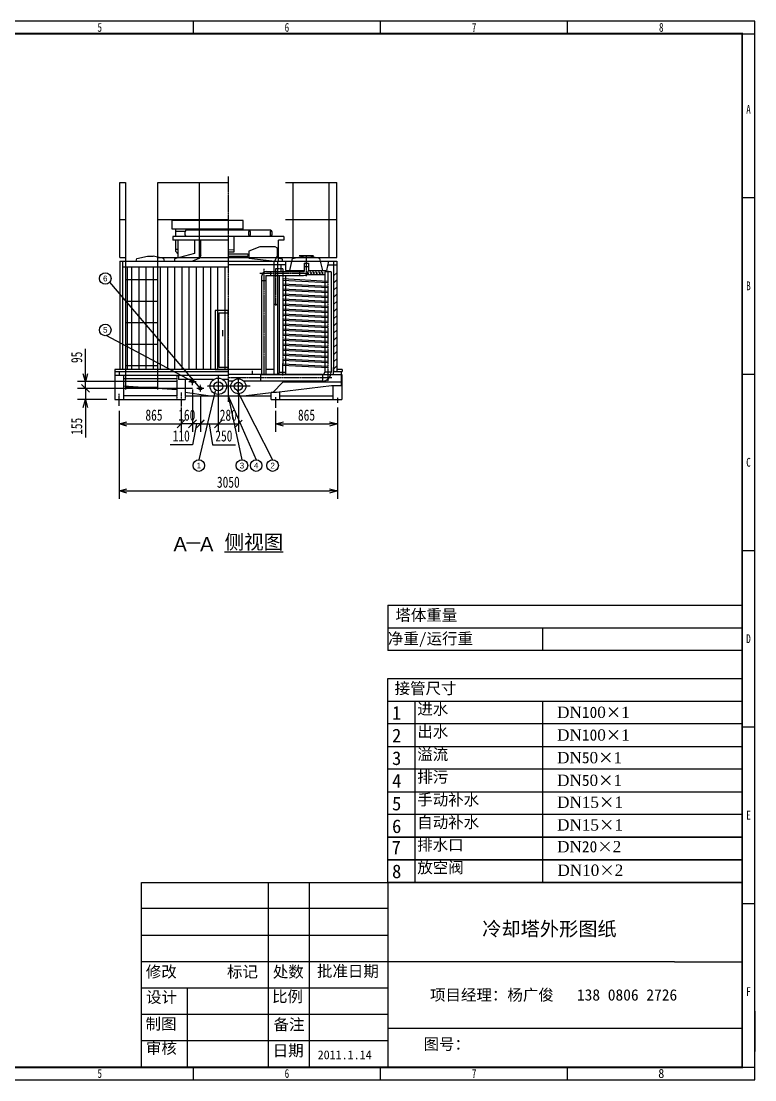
# Model space of a CAD drawing. Header units: millimetres. Extents: x 48449 to 69354, y 17674 to 32461.
# Drawn here: x 59111 to 69354, y 17674 to 32461 of the extents above; entities that cross this region are included whole.
import ezdxf
from ezdxf.enums import TextEntityAlignment as Align

# ---------------------------------------------------------------- set-up
doc = ezdxf.new("R2010")
doc.units = ezdxf.units.MM
doc.header["$LTSCALE"] = 2
doc.linetypes.add('CENTER', pattern=[2, 1.25, -0.25, 0.25, -0.25])
for name, color, linetype in [('ANC', 7, 'Continuous'), ('BALOON_WOT_JD', 1, 'Continuous'), ('CEL', 7, 'Continuous'), ('CENTER', 4, 'CENTER'), ('DOR', 7, 'Continuous'), ('FAF', 7, 'Continuous'), ('HRL', 7, 'Continuous'), ('IP1', 7, 'Continuous'), ('TEXT_C', 2, 'Continuous'), ('TRH', 7, 'Continuous'), ('側面', 7, 'Continuous'), ('图层 1', 7, 'Continuous'), ('画層2', 2, 'CENTER')]:
    doc.layers.add(name, color=color, linetype=linetype)
doc.styles.add('DBF', font='SimSun.ttf', dxfattribs={"width": 0.75})
doc.styles.get("Standard").update_dxf_attribs({"font": 'ARIAL.TTF'})
doc.styles.add('STYLE1', font='SimSun.ttf')
doc.dimstyles.get("Standard").update_dxf_attribs({"dimtxt": 0.18, "dimasz": 0.18, "dimexe": 0.18, "dimexo": 0.0625, "dimgap": 0.09, "dimtad": 0, "dimtih": 1, "dimtoh": 1, "dimdec": 4, "dimzin": 0, "dimdsep": 46, "dimtxsty": 'Standard', "dimcen": 0.09, "dimadec": 0, "dimazin": 0, "dimtfac": 1, "dimtdec": 4, "dimtofl": 0, "dimtmove": 0, "dimatfit": 3, "dimfxl": 0, "dimtolj": 1, "dimtzin": 0, "dimarcsym": 0})

# ---------------------------------------------------------------- blocks, each defined once
blk = doc.blocks.new('边框1')
at = {"layer": 'CEL', "color": 0, "linetype": 'Continuous', "ltscale": 100}
for p, q in [((58990, 33273), (58990, 33448)), ((61603, 33273), (61603, 33448)), ((64216, 33273), (64216, 33448)), ((60452, 33273), (66653, 33273)), ((66653, 33273), (66653, 33005)), ((66653, 33273), (66829, 33273)), ((66653, 33273), (66653, 29759)), ((66653, 30984), (66829, 30984)), ((66653, 28520), (66829, 28520)), ((66653, 26055), (66829, 26055)), ((66653, 23591), (66829, 23591)), ((66653, 21126), (66829, 21126)), ((66828, 19619), (66828, 19056)), ((58440, 18838), (66828, 18838)), ((58990, 18662), (58990, 18838)), ((61603, 18662), (61603, 18838)), ((64216, 18662), (64216, 18838))]:
    blk.add_line(p, q, dxfattribs=at)
blk.add_lwpolyline([(45924, 18662), (66829, 18662), (66829, 33448), (45924, 33448)], close=True, dxfattribs=at)
at = {"layer": 'CEL', "color": 0, "linetype": 'Continuous', "ltscale": 100, "const_width": 27.1}
blk.add_lwpolyline([(46364, 18838), (66653, 18838), (66653, 33273), (46364, 33273)], close=True, dxfattribs=at)
at = {"layer": 'CEL', "color": 0, "linetype": 'Continuous', "ltscale": 100, "style": 'DBF', "width": 0.75}
for s, p in [('5', (57683, 33361)), ('6', (60296, 33361)), ('7', (62910, 33361)), ('8', (65523, 33361)), ('A', (66741, 32216)), ('B', (66741, 29752)), ('C', (66741, 27287)), ('D', (66741, 24823)), ('E', (66741, 22358)), ('F', (66741, 19894)), ('5', (57683, 18750)), ('6', (60296, 18750)), ('7', (62910, 18750))]:
    blk.add_text(s, height=123, dxfattribs=at).set_placement(p, align=Align.MIDDLE)
at = {"layer": 'CEL', "color": 0, "linetype": 'Continuous', "ltscale": 100, "style": 'STYLE1'}
blk.add_text('8', height=125, dxfattribs=at).set_placement((65523, 18750), align=Align.MIDDLE)
blk = doc.blocks.new('_OPEN30')
at = {"color": 0, "linetype": 'ByBlock'}
for p, q in [((-1, 0.27), (0, 0)), ((0, 0), (-1, -0.27)), ((0, 0), (-1, 0))]:
    blk.add_line(p, q, dxfattribs=at)
blk = doc.blocks.new('*D93')
at = {"layer": 'DEFPOINTS', "color": 0}
for p in [(62663, 27129, 1000), (63528, 27177, 1000), (63528, 26836)]:
    blk.add_point(p, dxfattribs=at)
at = {"layer": 'TEXT_C', "color": 0, "lineweight": -2}
for p, q in [((63528, 27067), (63528, 26726)), ((62663, 27019), (62663, 26726)), ((62773, 26836), (63418, 26836))]:
    blk.add_line(p, q, dxfattribs=at)
at = {"layer": 'TEXT_C', "color": 0, "lineweight": -2, "xscale": 110, "yscale": 110, "zscale": 110, "rotation": 180}
blk.add_blockref('_OPEN30', (62663, 26836), dxfattribs=at)
at = {"layer": 'TEXT_C', "color": 0, "lineweight": -2, "xscale": 110, "yscale": 110, "zscale": 110}
blk.add_blockref('_OPEN30', (63528, 26836), dxfattribs=at)
at = {"layer": 'TEXT_C', "color": 0, "insert": (63095, 26958), "char_height": 156, "attachment_point": 5, "style": 'DBF'}
blk.add_mtext('\\A1;865', dxfattribs=at)
blk = doc.blocks.new('_Oblique')
at = {"color": 0, "linetype": 'ByBlock', "lineweight": -2}
blk.add_line((-0.5, -0.5), (0.5, 0.5), dxfattribs=at)
blk = doc.blocks.new('*D92')
at = {"layer": 'DEFPOINTS', "color": 0}
for p in [(61863, 27362), (62143, 27362), (62143, 26835)]:
    blk.add_point(p, dxfattribs=at)
at = {"layer": 'TEXT_C', "color": 0, "lineweight": -2}
for p, q in [((61863, 27252), (61863, 26725)), ((62143, 27252), (62143, 26725)), ((61863, 26835), (62143, 26835))]:
    blk.add_line(p, q, dxfattribs=at)
at = {"layer": 'TEXT_C', "color": 0, "lineweight": -2, "xscale": 110, "yscale": 110, "zscale": 110, "rotation": 180}
blk.add_blockref('_Oblique', (61863, 26835), dxfattribs=at)
at = {"layer": 'TEXT_C', "color": 0, "lineweight": -2, "xscale": 110, "yscale": 110, "zscale": 110}
blk.add_blockref('_Oblique', (62143, 26835), dxfattribs=at)
at = {"layer": 'TEXT_C', "color": 0, "insert": (62003, 26957), "char_height": 156, "attachment_point": 5, "style": 'DBF'}
blk.add_mtext('\\A1;280', dxfattribs=at)
blk = doc.blocks.new('*D91')
at = {"layer": 'DEFPOINTS', "color": 0}
for p in [(61863, 27362), (61613, 27332), (61863, 26835)]:
    blk.add_point(p, dxfattribs=at)
at = {"layer": 'TEXT_C', "color": 0, "lineweight": -2}
for p, q in [((61613, 27222), (61613, 26725)), ((61863, 27252), (61863, 26725)), ((61613, 26835), (61863, 26835)), ((61738, 26835), (61781, 26545)), ((61781, 26545), (62102, 26545))]:
    blk.add_line(p, q, dxfattribs=at)
at = {"layer": 'TEXT_C', "color": 0, "lineweight": -2, "xscale": 110, "yscale": 110, "zscale": 110, "rotation": 180}
blk.add_blockref('_Oblique', (61613, 26835), dxfattribs=at)
at = {"layer": 'TEXT_C', "color": 0, "lineweight": -2, "xscale": 110, "yscale": 110, "zscale": 110}
blk.add_blockref('_Oblique', (61863, 26835), dxfattribs=at)
at = {"layer": 'TEXT_C', "color": 0, "insert": (61941, 26667), "char_height": 156, "attachment_point": 5, "style": 'DBF'}
blk.add_mtext('\\A1;250', dxfattribs=at)
blk = doc.blocks.new('*D90')
at = {"layer": 'DEFPOINTS', "color": 0}
for p in [(61503, 27426), (61613, 27332), (61503, 26836)]:
    blk.add_point(p, dxfattribs=at)
at = {"layer": 'TEXT_C', "color": 0, "lineweight": -2}
for p, q in [((61503, 27316), (61503, 26726)), ((61613, 27222), (61613, 26726)), ((61558, 26836), (61501, 26545)), ((61613, 26836), (61503, 26836)), ((61501, 26545), (61191, 26545))]:
    blk.add_line(p, q, dxfattribs=at)
at = {"layer": 'TEXT_C', "color": 0, "lineweight": -2, "xscale": 110, "yscale": 110, "zscale": 110, "rotation": 180}
blk.add_blockref('_Oblique', (61503, 26836), dxfattribs=at)
at = {"layer": 'TEXT_C', "color": 0, "lineweight": -2, "xscale": 110, "yscale": 110, "zscale": 110}
blk.add_blockref('_Oblique', (61613, 26836), dxfattribs=at)
at = {"layer": 'TEXT_C', "color": 0, "insert": (61346, 26667), "char_height": 156, "attachment_point": 5, "style": 'DBF'}
blk.add_mtext('\\A1;110', dxfattribs=at)
blk = doc.blocks.new('*D89')
at = {"layer": 'DEFPOINTS', "color": 0}
for p in [(61503, 27427), (61343, 27177, 1000), (61343, 26836)]:
    blk.add_point(p, dxfattribs=at)
at = {"layer": 'TEXT_C', "color": 0, "lineweight": -2}
for p, q in [((61503, 27317), (61503, 26726)), ((61343, 27067), (61343, 26726)), ((61503, 26836), (61343, 26836))]:
    blk.add_line(p, q, dxfattribs=at)
at = {"layer": 'TEXT_C', "color": 0, "lineweight": -2, "xscale": 110, "yscale": 110, "zscale": 110, "rotation": 180}
blk.add_blockref('_Oblique', (61343, 26836), dxfattribs=at)
at = {"layer": 'TEXT_C', "color": 0, "lineweight": -2, "xscale": 110, "yscale": 110, "zscale": 110}
blk.add_blockref('_Oblique', (61503, 26836), dxfattribs=at)
at = {"layer": 'TEXT_C', "color": 0, "insert": (61423, 26958), "char_height": 156, "attachment_point": 5, "style": 'DBF'}
blk.add_mtext('\\A1;160', dxfattribs=at)
blk = doc.blocks.new('*D88')
at = {"layer": 'DEFPOINTS', "color": 0}
for p in [(60478, 27129, 1000), (61343, 27177, 1000), (61343, 26836)]:
    blk.add_point(p, dxfattribs=at)
at = {"layer": 'TEXT_C', "color": 0, "lineweight": -2}
for p, q in [((61343, 27067), (61343, 26726)), ((60478, 27019), (60478, 26726)), ((60588, 26836), (61343, 26836))]:
    blk.add_line(p, q, dxfattribs=at)
at = {"layer": 'TEXT_C', "color": 0, "lineweight": -2, "xscale": 110, "yscale": 110, "zscale": 110, "rotation": 180}
blk.add_blockref('_OPEN30', (60478, 26836), dxfattribs=at)
at = {"layer": 'TEXT_C', "color": 0, "lineweight": -2, "xscale": 110, "yscale": 110, "zscale": 110}
blk.add_blockref('_Oblique', (61343, 26836), dxfattribs=at)
at = {"layer": 'TEXT_C', "color": 0, "insert": (60965, 26958), "char_height": 156, "attachment_point": 5, "style": 'DBF'}
blk.add_mtext('\\A1;865', dxfattribs=at)
blk = doc.blocks.new('*D87')
at = {"layer": 'DEFPOINTS', "color": 0}
for p in [(60008, 27332), (60418, 27332), (60418, 27177)]:
    blk.add_point(p, dxfattribs=at)
at = {"layer": 'TEXT_C', "color": 0, "lineweight": -2}
for p, q in [((60008, 27332), (60008, 27552)), ((60308, 27332), (59898, 27332)), ((60308, 27177), (59898, 27177)), ((60008, 27067), (60008, 26648))]:
    blk.add_line(p, q, dxfattribs=at)
at = {"layer": 'TEXT_C', "color": 0, "lineweight": -2, "xscale": 110, "yscale": 110, "zscale": 110}
for name, p, rotation in [('_Oblique', (60008, 27332), 270), ('_OPEN30', (60008, 27177), 90)]:
    blk.add_blockref(name, p, dxfattribs=dict(at, rotation=rotation))
at = {"layer": 'TEXT_C', "color": 0, "insert": (59886, 26802), "char_height": 156, "attachment_point": 5, "rotation": 90, "style": 'DBF'}
blk.add_mtext('\\A1;155', dxfattribs=at)
blk = doc.blocks.new('*D86')
at = {"layer": 'DEFPOINTS', "color": 0}
for p in [(61403, 27427), (60008, 27332), (61613, 27332, 1000)]:
    blk.add_point(p, dxfattribs=at)
at = {"layer": 'TEXT_C', "color": 0, "lineweight": -2}
for p, q in [((60008, 27537), (60008, 27883)), ((61293, 27427), (59898, 27427)), ((61503, 27332), (59898, 27332)), ((60008, 27332), (60008, 27112))]:
    blk.add_line(p, q, dxfattribs=at)
at = {"layer": 'TEXT_C', "color": 0, "lineweight": -2, "xscale": 110, "yscale": 110, "zscale": 110}
for name, p, rotation in [('_OPEN30', (60008, 27427), 270), ('_Oblique', (60008, 27332), 90)]:
    blk.add_blockref(name, p, dxfattribs=dict(at, rotation=rotation))
at = {"layer": 'TEXT_C', "color": 0, "insert": (59886, 27765), "char_height": 156, "attachment_point": 5, "rotation": 90, "style": 'DBF'}
blk.add_mtext('\\A1;95', dxfattribs=at)
blk = doc.blocks.new('*D85')
at = {"layer": 'DEFPOINTS', "color": 0}
for p in [(60478, 27087, -300), (63528, 27129, -300), (63528, 25899)]:
    blk.add_point(p, dxfattribs=at)
at = {"layer": 'TEXT_C', "color": 0, "lineweight": -2}
for p, q in [((60478, 26977), (60478, 25789)), ((63528, 27019), (63528, 25789)), ((60588, 25899), (63418, 25899))]:
    blk.add_line(p, q, dxfattribs=at)
at = {"layer": 'TEXT_C', "color": 0, "lineweight": -2, "xscale": 110, "yscale": 110, "zscale": 110, "rotation": 180}
blk.add_blockref('_OPEN30', (60478, 25899), dxfattribs=at)
at = {"layer": 'TEXT_C', "color": 0, "lineweight": -2, "xscale": 110, "yscale": 110, "zscale": 110}
blk.add_blockref('_OPEN30', (63528, 25899), dxfattribs=at)
at = {"layer": 'TEXT_C', "color": 0, "insert": (62003, 26021), "char_height": 156, "attachment_point": 5, "style": 'DBF'}
blk.add_mtext('\\A1;3050', dxfattribs=at)
blk = doc.blocks.new('HAKO')
at = {"color": 7, "linetype": 'Continuous', "ltscale": 100}
for p, q in [((-190, -30), (-40, 0)), ((40, 0), (-40, 0)), ((190, -30), (40, 0)), ((-230, -200), (-190, -30)), ((230, -200), (190, -30))]:
    blk.add_line(p, q, dxfattribs=at)

msp = doc.modelspace()

# ---------------------------------------------------------------- linework, layer by layer
for p, q in [((61612.9, 27331.5, 700), (60347, 28815, 700)), ((61817.9, 28418.5, -200), (61817.9, 27596.5, -200)), ((62002.9, 28418.5, -200), (61817.9, 28418.5, -200)), ((62002.9, 27596.5, -200), (62002.9, 28418.5, -200)), ((61502.9, 27426.5, 700), (60299.1, 28068.9, 700)), ((61817.9, 27596.5, -200), (62002.9, 27596.5, -200)), ((61821.5, 27296.8, 2138), (61592.2, 26334.4, 2000)), ((62002.9, 27226.5, 700), (62392, 26334.4, 1000)), ((62002.9, 27226.5, 700), (62193.1, 26334.4, 1000)), ((62124.7, 27303.2, 1138), (62621.8, 26334.4, 1000))]:
    msp.add_line(p, q)
at = {"layer": 'ANC', "color": 7, "ltscale": 100}
msp.add_line((61872.9, 27627.5, -200), (62002.9, 27627.5, -200), dxfattribs=at)
at = {"layer": 'BALOON_WOT_JD', "color": 0, "linetype": 'Continuous'}
for centre in [(60285.1, 28866.7, 700), (60285.1, 28148.3, 700), (61592.2, 26253.8, 2000), (62193.1, 26253.8, 1000), (62392, 26253.8, 1000), (62621.8, 26253.8, 1000)]:
    msp.add_circle(centre, 80.6, dxfattribs=at)
at = {"layer": 'CEL', "color": 0, "linetype": 'Continuous', "ltscale": 100}
for p, q in [((61418.7, 25174.2), (61611.4, 25174.2)), ((64231.6, 24302.3), (69178.7, 24302.3)), ((64231.6, 24302.3), (64231.6, 23669)), ((64231.6, 23985.6), (69178.7, 23985.6)), ((66393.3, 23669), (66393.3, 23985.6)), ((69178.7, 23669), (64231.6, 23669)), ((64231.6, 23279.4), (69178.7, 23279.4)), ((64231.6, 20429.6), (64231.6, 23279.4)), ((64231.6, 22962.8), (69178.7, 22962.8)), ((64611.6, 20429.6), (64611.6, 22962.8)), ((66393.3, 20429.6), (66393.3, 22962.8)), ((69178.7, 22646.1), (64231.6, 22646.1)), ((64231.6, 22329.5), (69178.7, 22329.5)), ((69178.7, 22012.8), (64231.6, 22012.8)), ((64231.6, 21696.2), (69178.7, 21696.2)), ((69178.7, 21379.6), (64231.6, 21379.6)), ((64231.6, 21062.9), (69178.7, 21062.9)), ((69178.7, 21062.9), (64231.6, 21062.9)), ((69178.7, 20746.3), (64231.6, 20746.3)), ((64231.6, 20746.3), (69178.7, 20746.3)), ((60790.5, 17850), (60790.5, 20429.6)), ((60790.5, 20429.6), (69178.7, 20429.6)), ((62562.5, 18918.2), (62562.5, 20429.6)), ((63138.1, 18918.2), (63138.1, 20429.6)), ((69178.7, 20429.6), (64231.6, 20429.6)), ((64231.6, 20429.6), (64231.6, 17850)), ((64231.6, 20429.6), (69178.7, 20429.6)), ((64231.6, 20067.9), (60790.5, 20067.9)), ((64231.6, 19688), (60790.5, 19688)), ((64231.6, 19320.4), (60790.5, 19320.4)), ((65484.2, 19320.4), (64231.6, 19320.4)), ((68231.5, 19320.4), (64537, 19320.4)), ((68231.5, 19320.4), (69178.7, 19320.4)), ((64231.6, 18952.8), (60790.5, 18952.8)), ((61435.4, 17850), (61435.4, 18952.8)), ((62562.5, 17850), (62562.5, 18952.8)), ((63138.1, 17850), (63138.1, 18952.8)), ((64231.6, 18585.2), (60790.5, 18585.2)), ((64231.6, 18585.2), (60790.5, 18585.2)), ((65484.2, 18389.5), (64231.6, 18389.5)), ((68231.5, 18389.5), (64537, 18389.5)), ((69178.7, 18389.5), (68231.5, 18389.5)), ((64231.6, 18217.6), (60790.5, 18217.6))]:
    msp.add_line(p, q, dxfattribs=at)
at = {"layer": 'CENTER', "color": 4, "linetype": 'CENTER'}
for p, q in [((62002.9, 30289.8, 700), (62002.9, 29106.5, 700)), ((63090.9, 29155.7, 700), (63090.9, 28901.5, 700)), ((62002.9, 29106.5, 700), (62002.9, 27142, 700)), ((62497.9, 29000.4, 700), (62497.9, 27524.7, 700)), ((62762.4, 29002.5, 700), (62662.4, 29002.5, 700)), ((62662.4, 29002.5, 700), (62662.4, 28502.5, 700)), ((62762.4, 29002.5, 700), (62761.9, 27512.8, 700)), ((63125.9, 28936.5, 700), (62443.2, 28936.5, 700)), ((63393.4, 28978.8, 700), (63392.9, 27431.2, 700)), ((61453.6, 27426.5, 700), (61552.2, 27426.5, 700)), ((61502.9, 27377.2, 700), (61502.9, 27475.8, 700)), ((61612.9, 27282.2, 700), (61612.9, 27380.8, 700)), ((62306, 27361.5, 700), (61708.4, 27361.5, 700)), ((61862.9, 27500.4, 700), (61862.9, 27207, 700)), ((63450.2, 27479.7, 700), (62002.9, 27479.7, 700)), ((62142.9, 27486.5, 700), (62142.9, 27236.5, 700)), ((60477.9, 27087.2, 700), (60477.9, 27257.8, 700)), ((61342.9, 27276.5, 700), (61342.9, 27078, 700)), ((61662.2, 27331.5, 700), (61563.6, 27331.5, 700)), ((62662.9, 27208.9, 700), (62662.9, 27060.1, 700)), ((63527.9, 27206.1, 700), (63527.9, 27129.1, 700))]:
    msp.add_line(p, q, dxfattribs=at)
at = {"layer": 'CENTER', "linetype": 'CENTER', "ltscale": 100}
msp.add_line((62002.9, 29755.6, 700), (62002.9, 29106.5, 700), dxfattribs=at)
at = {"layer": 'DOR'}
msp.add_line((61872.9, 28387.5, -200), (61872.9, 27627.5, -200), dxfattribs=at)
at = {"layer": 'FAF', "ltscale": 100}
for p, q in [((61220.6, 29556.5, -300), (61220.6, 29676.5, -300)), ((62211.4, 29676.5, -300), (61220.6, 29676.5, -300)), ((62211.4, 29556.5, -300), (62211.4, 29676.5, -300)), ((62211.4, 29556.5, -300), (61220.6, 29556.5, -300)), ((61227.9, 29451.5, -300), (61227.9, 29401.5, -300)), ((62777.9, 29451.5, -300), (61227.9, 29451.5, -300)), ((61263.5, 29556.7, -300), (61263.5, 29451.5, -300)), ((61263.5, 29529.1, -300), (61401.6, 29529.1, -300)), ((61408.5, 29541.5, -300), (61396.4, 29520.5, -300)), ((61396.4, 29520.5, -300), (61396.4, 29475.7, -300)), ((61396.4, 29475.7, -300), (61408.5, 29451.5, -300)), ((62597.3, 29541.5, -300), (61408.5, 29541.5, -300)), ((61696.1, 29556.7, -300), (61464.4, 29556.7, -300)), ((61938, 29541.5, -300), (61938, 29556.5, -300)), ((62067.8, 29541.5, -300), (62067.8, 29556.5, -300)), ((62081, 29451.5, -300), (62081, 29236.3, -300)), ((62296.7, 29541.5, -300), (62284.6, 29520.5, -300)), ((62284.6, 29520.5, -300), (62284.6, 29475.7, -300)), ((62284.6, 29475.7, -300), (62296.7, 29451.5, -300)), ((62296.7, 29541.5, -300), (62308.8, 29520.5, -300)), ((62308.8, 29475.7, -300), (62296.7, 29451.5, -300)), ((62308.8, 29520.5, -300), (62308.8, 29475.7, -300)), ((62597.3, 29541.5, -300), (62585.2, 29520.5, -300)), ((62585.2, 29520.5, -300), (62585.2, 29475.7, -300)), ((62585.2, 29475.7, -300), (62597.3, 29451.5, -300)), ((62597.3, 29541.5, -300), (62609.4, 29520.5, -300)), ((62609.4, 29475.7, -300), (62597.3, 29451.5, -300)), ((62609.4, 29520.5, -300), (62609.4, 29475.7, -300)), ((62777.9, 29451.5, -300), (62777.9, 29401.5, -300)), ((62002.9, 29401.5, -300), (61227.9, 29401.5, -300)), ((61263.5, 29401.5, -300), (61263.5, 29246.7, -300)), ((61263.5, 29278.1, -300), (61302.9, 29278.1, -300)), ((61302.9, 29170.5, -300), (61302.9, 29401.5, -300)), ((61529.8, 29401.5, -300), (61529.8, 29213.6, -300)), ((61621.2, 29193.6, -300), (61621.2, 29401.5, -300)), ((62445.2, 29308.6, -300), (62289.2, 29247.9, -300)), ((62659.1, 29308.6, -300), (62445.2, 29308.6, -300)), ((62688.1, 29288.3, -300), (62659.1, 29308.6, -300)), ((62688.1, 29190.1, -300), (62688.1, 29288.3, -300)), ((62777.9, 29401.5, -300), (62702.9, 29401.5, -300)), ((62702.9, 29106.5, -300), (62702.9, 29401.5, -300)), ((61529.8, 29213.6, -300), (61252.9, 29139.3, -300)), ((61252.9, 29139.3, -300), (61252.9, 29106.5, -300)), ((61302.9, 29207.3, -300), (61263.5, 29246.7, -300)), ((61591.6, 29147.4, -300), (61501.4, 29106.5, -300)), ((61621.2, 29193.6, -300), (61591.6, 29147.4, -300)), ((62081, 29265.2, -300), (62002.9, 29262.3, -300)), ((62081, 29236.3, -300), (62002.9, 29236.3, -300)), ((62002.9, 29213.2, -300), (62277.6, 29213.2, -300)), ((62277.6, 29175.7, -300), (62002.9, 29175.7, -300)), ((62277.6, 29213.2, -300), (62277.6, 29175.7, -300)), ((62289.2, 29247.9, -300), (62289.2, 29149.7, -300)), ((62289.2, 29149.7, -300), (62653.4, 29106.5, -300)), ((62653.4, 29106.5, -300), (62688.1, 29190.1, -300)), ((62702.9, 29152.7, -300), (62752.9, 29139.3, -300)), ((62752.9, 29139.3, -300), (62752.9, 29106.5, -300))]:
    msp.add_line(p, q, dxfattribs=at)
at = {"layer": 'HRL'}
for p, q in [((60487.9, 29159.5, 100), (60487.9, 30206.5, 100)), ((60487.9, 30206.5, 100), (60567.9, 30206.5, 100)), ((61017.9, 30206.5, 100), (62002.9, 30206.5, 100)), ((62802.9, 30206.5, 100), (63517.9, 30206.5, 100)), ((60487.9, 29691, 100), (60567.9, 29691, 100)), ((61017.9, 29691, 100), (62002.9, 29691, 100)), ((62802.9, 29691, 100), (63517.9, 29691, 100)), ((60487.9, 29159.5, 100), (60567.9, 29159.5, 100)), ((61017.9, 29159.5, 100), (63517.9, 29159.5, 100)), ((60487.9, 29106.5, 100), (63517.9, 29106.5, 100))]:
    msp.add_line(p, q, dxfattribs=at)
at = {"layer": 'HRL', "color": 7, "linetype": 'Continuous'}
for p, q in [((61602.9, 29159.5, 100), (61602.9, 30206.5, 100)), ((62907.9, 29159.5, 100), (62907.9, 30206.5, 100)), ((63412.9, 29159.5, 100), (63412.9, 30206.5, 100)), ((63517.9, 29159.5, 100), (63517.9, 30206.5, 100))]:
    msp.add_line(p, q, dxfattribs=at)
at = {"layer": 'IP1', "ltscale": 100}
for p, q in [((60715.5, 29106.5, -300), (60724.9, 29146.5, -300)), ((60724.9, 29146.5, -300), (60874.9, 29176.5, -300)), ((60874.9, 29176.5, -300), (60954.9, 29176.5, -300)), ((61104.9, 29146.5, -300), (60954.9, 29176.5, -300)), ((61114.3, 29106.5, -300), (61104.9, 29146.5, -300))]:
    msp.add_line(p, q, dxfattribs=at)
at = {"layer": 'TRH'}
for p, q in [((60567.9, 30206.5, 500), (60567.9, 27316.5, 500)), ((61017.9, 27316.5, 500), (61017.9, 30206.5, 500)), ((61017.9, 28846.5, 500), (60567.9, 28846.5, 500)), ((61017.9, 28546.5, 500), (60567.9, 28546.5, 500)), ((61017.9, 28246.5, 500), (60567.9, 28246.5, 500)), ((61017.9, 27946.5, 500), (60567.9, 27946.5, 500)), ((61017.9, 27646.5, 500), (60567.9, 27646.5, 500)), ((61017.9, 27346.5, 500), (60567.9, 27346.5, 500))]:
    msp.add_line(p, q, dxfattribs=at)
at = {"layer": '側面', "color": 7, "linetype": 'Continuous'}
for p, q in [((60487.9, 29106.5, -300), (60487.9, 27596.5, -300)), ((60487.9, 29106.5, -300), (62891.5, 29106.5, -300)), ((60527.9, 29106.5, -300), (60527.9, 27596.5, -300)), ((60527.9, 29031.5, -300), (62002.9, 29031.5, -300)), ((60592.9, 29031.5, -300), (60592.9, 27596.5, -300)), ((60652.9, 29031.5, -300), (60652.9, 27596.5, -300)), ((60752.9, 29031.5, -300), (60752.9, 27596.5, -300)), ((60852.9, 29031.5, -300), (60852.9, 27596.5, -300)), ((60952.9, 29031.5, -300), (60952.9, 27596.5, -300)), ((61052.9, 29031.5, -300), (61052.9, 27596.5, -300)), ((61052.9, 29031.5, -300), (61052.9, 27596.5, -300)), ((61152.9, 29031.5, -300), (61152.9, 27596.5, -300)), ((61167.9, 29106.5, -300), (61187.9, 29106.5, -300)), ((61252.9, 29031.5, -300), (61252.9, 27596.5, -300)), ((61252.9, 29031.5, -300), (61252.9, 27596.5, -300)), ((61352.9, 29031.5, -300), (61352.9, 27596.5, -300)), ((61352.9, 29031.5, -300), (61352.9, 27596.5, -300)), ((61452.9, 29031.5, -300), (61452.9, 27596.5, -300)), ((61552.9, 29031.5, -300), (61552.9, 27596.5, -300)), ((61652.9, 29031.5, -300), (61652.9, 27596.5, -300)), ((61752.9, 29031.5, -300), (61752.9, 27596.5, -300)), ((61852.9, 29031.5, -300), (61852.9, 27596.5, -300)), ((61952.9, 29031.5, -300), (61952.9, 27596.5, -300)), ((63290.3, 29106.5, -300), (63517.9, 29106.5, -300)), ((60417.9, 27596.5, -300), (60417.9, 27176.5, -300)), ((62467.9, 27596.5, -300), (60417.9, 27596.5, -300)), ((60417.9, 27566.5, -300), (62002.9, 27566.5, -300)), ((60417.9, 27516.5, -300), (62002.9, 27516.5, -300)), ((60477.9, 27566.5, -300), (60477.9, 27516.5, -300)), ((60537.9, 27516.5, -300), (60537.9, 27176.5, -300)), ((61307.9, 27516.5, -300), (61307.9, 27456.5, -300)), ((62637.9, 27596.5, -300), (62527.9, 27596.5, -300)), ((61282.9, 27466.5, -300), (60537.9, 27466.5, -300)), ((61798.1, 27456.5, -300), (61307.9, 27456.5, -300)), ((62002.9, 27456.5, -300), (61927.7, 27456.5, -300))]:
    msp.add_line(p, q, dxfattribs=at)
at = {"layer": '側面', "color": 7, "linetype": 'Continuous', "ltscale": 100}
for p, q in [((61872.9, 28387.5, -200), (62002.9, 28387.5, -200)), ((61926, 28060.5, -200), (61926, 28144, -200))]:
    msp.add_line(p, q, dxfattribs=at)
at = {"layer": '側面', "linetype": 'CENTER'}
for p, q in [((61282.9, 27516.5, -300), (61282.9, 27176.5, -300)), ((62002.9, 27634.5, -300), (62002.9, 27201.6, -300)), ((61402.9, 27456.5, -300), (61402.9, 27176.5, -300))]:
    msp.add_line(p, q, dxfattribs=at)
at = {"layer": '側面'}
for p, q in [((60537.9, 27366.5, -300), (61282.9, 27316.5, -300)), ((61282.9, 27226.5, -300), (60537.9, 27226.5, -300)), ((61723, 27226.5, -300), (61402.9, 27276.5, -300)), ((61402.9, 27226.5, -300), (62602.9, 27226.5, -300)), ((60417.9, 27176.5, -300), (61402.9, 27176.5, -300))]:
    msp.add_line(p, q, dxfattribs=at)
for centre, radius in [((61502.9, 27426.5, -300), 20), ((61862.9, 27361.5, -300), 115), ((61862.9, 27361.5, -300), 62.5), ((61612.9, 27331.5, -300), 20)]:
    msp.add_circle(centre, radius, dxfattribs=at)
at = {"layer": '画層2', "color": 7, "linetype": 'Continuous'}
for p, q in [((62990.9, 29188.1, -300), (63190.9, 29188.1, -300)), ((63090.9, 29188.1, -300), (63090.9, 29138.5, -300)), ((62802.9, 29056.5, -300), (62002.9, 29056.5, -300)), ((62637.9, 29106.5, -300), (62637.9, 27524.7, -300)), ((62687.9, 29106.5, -300), (62687.9, 27524.7, -300)), ((62737.9, 29056.5, -300), (62737.9, 28966.5, -300)), ((62802.9, 29106.5, -300), (62802.9, 28976.5, -300)), ((63060.9, 29079.5, -300), (63060.9, 28966.5, -300)), ((63060.9, 29079.5, -300), (63120.9, 29079.5, -300)), ((63060.9, 29032.5, -300), (63120.9, 29032.5, -300)), ((63120.9, 29079.5, -300), (63120.9, 28976.5, -300)), ((63402.9, 29106.5, -300), (63372.9, 28976.5, -300)), ((63391.4, 29056.5, -300), (63517.9, 29056.5, -300)), ((63477.9, 27566.5, -300), (63477.9, 29106.5, -300)), ((63517.9, 29106.5, -300), (63517.9, 27566.5, -300)), ((62467.9, 28896.5, -300), (62467.9, 27524.7, -300)), ((62467.9, 28840.5, -300), (62527.9, 28840.5, -300)), ((62527.9, 28906.5, -300), (63050.9, 28906.5, -300)), ((62527.9, 28906.5, -300), (62527.9, 27524.7, -300)), ((62537.9, 28966.5, -300), (63060.9, 28966.5, -300)), ((62593.9, 28966.5, -300), (62593.9, 28906.5, -300)), ((62717.4, 27556.7, -300), (62717.4, 28906.5, -300)), ((62761.9, 28844.5, -300), (63392.9, 28811.5, -300)), ((62762.9, 28864.5, -300), (63393.9, 28831.5, -300)), ((62802.9, 28976.5, -300), (63055.9, 28976.5, -300)), ((62807.4, 27556.7, -300), (62807.4, 28906.5, -300)), ((62994.9, 28966.5, -300), (62994.9, 28906.5, -300)), ((63348.4, 28916.5, -300), (63099.2, 28916.5, -300)), ((63125.9, 28976.5, -300), (63372.9, 28976.5, -300)), ((63140.8, 28966.5, -300), (63165.9, 28944, -300)), ((63165.9, 28944, -300), (63140.8, 28916.5, -300)), ((63180.8, 28966.5, -300), (63205.9, 28944, -300)), ((63205.9, 28944, -300), (63180.8, 28916.5, -300)), ((63220.8, 28966.5, -300), (63245.9, 28944, -300)), ((63245.9, 28944, -300), (63220.8, 28916.5, -300)), ((63260.8, 28966.5, -300), (63285.9, 28944, -300)), ((63285.9, 28944, -300), (63260.8, 28916.5, -300)), ((63300.8, 28966.5, -300), (63325.9, 28944, -300)), ((63325.9, 28944, -300), (63300.8, 28916.5, -300)), ((63438.4, 28961.7, -300), (63348.4, 28961.7, -300)), ((63348.4, 28961.7, -300), (63348.4, 27556.7, -300)), ((63438.4, 28961.7, -300), (63438.4, 27556.7, -300)), ((63517.9, 28946.3, -300), (63477.9, 28906.3, -300)), ((63517.9, 28846.3, -300), (63477.9, 28806.3, -300)), ((63517.9, 28846.3, -300), (63477.9, 28806.3, -300)), ((62761.9, 28774.5, -300), (63392.9, 28741.5, -300)), ((62761.9, 28704.5, -300), (63392.9, 28671.5, -300)), ((62762.9, 28794.5, -300), (63393.9, 28761.5, -300)), ((62762.9, 28724.5, -300), (63393.9, 28691.5, -300)), ((63517.9, 28746.3, -300), (63477.9, 28706.3, -300)), ((63517.9, 28746.3, -300), (63477.9, 28706.3, -300)), ((62761.9, 28634.5, -300), (63392.9, 28601.5, -300)), ((62761.9, 28564.5, -300), (63392.9, 28531.5, -300)), ((62762.9, 28654.5, -300), (63393.9, 28621.5, -300)), ((62762.9, 28584.5, -300), (63393.9, 28551.5, -300)), ((63517.9, 28646.3, -300), (63477.9, 28606.3, -300)), ((63517.9, 28646.3, -300), (63477.9, 28606.3, -300)), ((63517.9, 28546.3, -300), (63477.9, 28506.3, -300)), ((63517.9, 28546.3, -300), (63477.9, 28506.3, -300)), ((62761.9, 28494.5, -300), (63392.9, 28461.5, -300)), ((62761.9, 28424.5, -300), (63392.9, 28391.5, -300)), ((62762.9, 28514.5, -300), (63393.9, 28481.5, -300)), ((62762.9, 28444.5, -300), (63393.9, 28411.5, -300)), ((63517.9, 28446.3, -300), (63477.9, 28406.3, -300)), ((62761.9, 28354.5, -300), (63392.9, 28321.5, -300)), ((62761.9, 28284.5, -300), (63392.9, 28251.5, -300)), ((62762.9, 28374.5, -300), (63393.9, 28341.5, -300)), ((62762.9, 28304.5, -300), (63393.9, 28271.5, -300)), ((63517.9, 28346.3, -300), (63477.9, 28306.3, -300)), ((63517.9, 28246.3, -300), (63477.9, 28206.3, -300)), ((62761.9, 28214.5, -300), (63392.9, 28181.5, -300)), ((62761.9, 28144.5, -300), (63392.9, 28111.5, -300)), ((62762.9, 28234.5, -300), (63393.9, 28201.5, -300)), ((62762.9, 28164.5, -300), (63393.9, 28131.5, -300)), ((63517.9, 28146.3, -300), (63477.9, 28106.3, -300)), ((62761.9, 28074.5, -300), (63392.9, 28041.5, -300)), ((62761.9, 28004.5, -300), (63392.9, 27971.5, -300)), ((62762.9, 28094.5, -300), (63393.9, 28061.5, -300)), ((62762.9, 28024.5, -300), (63393.9, 27991.5, -300)), ((62762.9, 27954.5, -300), (63393.9, 27921.5, -300)), ((63517.9, 28046.3, -300), (63477.9, 28006.3, -300)), ((62761.9, 27934.5, -300), (63392.9, 27901.5, -300)), ((62761.9, 27864.5, -300), (63392.9, 27831.5, -300)), ((62762.9, 27884.5, -300), (63393.9, 27851.5, -300)), ((62762.9, 27814.5, -300), (63393.9, 27781.5, -300)), ((63517.9, 27946.3, -300), (63477.9, 27906.3, -300)), ((63517.9, 27846.3, -300), (63477.9, 27806.3, -300)), ((62761.9, 27794.5, -300), (63392.9, 27761.5, -300)), ((62761.9, 27724.5, -300), (63392.9, 27691.5, -300)), ((62761.9, 27654.5, -300), (63392.9, 27621.5, -300)), ((62762.9, 27744.5, -300), (63393.9, 27711.5, -300)), ((62762.9, 27674.5, -300), (63393.9, 27641.5, -300)), ((63517.9, 27746.3, -300), (63477.9, 27706.3, -300)), ((63316.4, 27524.7, -300), (62002.9, 27524.7, -300)), ((62342.9, 27524.7, -300), (62342.9, 27574.7, -300)), ((62452.9, 27524.7, -300), (62452.9, 27434.7, -300)), ((62452.9, 27524.7, -300), (63587.9, 27524.7, -300)), ((62717.4, 27556.7, -300), (62807.4, 27556.7, -300)), ((63316.4, 27524.7, -300), (63316.4, 27434.7, -300)), ((63438.4, 27556.7, -300), (63348.4, 27556.7, -300)), ((63467.9, 27621.5, -300), (63467.9, 27524.7, -300)), ((63517.9, 27646.3, -300), (63477.9, 27606.3, -300)), ((63477.9, 27566.5, -300), (63592.9, 27566.5, -300)), ((63592.9, 27596.5, -300), (63517.9, 27596.5, -300)), ((63577.9, 27566.5, -300), (63577.9, 27366.5, -300)), ((63587.9, 27524.7, -300), (63587.9, 27176.5, -300)), ((63592.9, 27596.5, -300), (63592.9, 27566.5, -300)), ((62067.6, 27434.7, -300), (62002.9, 27434.7, -300)), ((63316.4, 27434.7, -300), (62218.2, 27434.7, -300)), ((62625.3, 27276.5, -300), (62764.3, 27416.5, -300)), ((63442.9, 27366.5, -300), (62677.9, 27276.5, -300)), ((63577.9, 27416.5, -300), (62764.3, 27416.5, -300)), ((63577.9, 27366.5, -300), (63442.9, 27366.5, -300)), ((63467.9, 27176.5, -300), (63467.9, 27366.5, -300)), ((62602.9, 27270.1, -300), (62252.9, 27226.5, -300)), ((62602.9, 27176.5, -300), (62602.9, 27276.5, -300)), ((62677.9, 27276.5, -300), (62602.9, 27276.5, -300)), ((62722.9, 27176.5, -300), (62722.9, 27281.2, -300)), ((62722.9, 27226.5, -300), (63467.9, 27226.5, -300)), ((62602.9, 27176.5, -300), (63587.9, 27176.5, -300))]:
    msp.add_line(p, q, dxfattribs=at)
for centre, radius in [((62662.4, 28502.5, 700), 10), ((62142.9, 27361.5, -300), 105), ((62142.9, 27361.5, -300), 57)]:
    msp.add_circle(centre, radius, dxfattribs=at)
for centre, radius, start, end in [((62537.9, 28896.5, -300), 70, 90, 180), ((63050.9, 28976.5, -300), 70, 270, 0), ((62685.4, 27556.7, -300), 32, 270, 0), ((62685.4, 27556.7, -300), 122, 344.79371, 0), ((63316.4, 27556.7, -300), 32, 270, 0), ((63316.4, 27556.7, -300), 122, 270, 0)]:
    msp.add_arc(centre, radius, start, end, dxfattribs=at)

# ---------------------------------------------------------------- block references
at = {"layer": 'IP1'}
msp.add_blockref('HAKO', (63090.9, 29176.5, -300), dxfattribs=at)
at = {"layer": '图层 1', "color": 7}
msp.add_blockref('边框1', (2525.2, -987.6), dxfattribs=at)

# ---------------------------------------------------------------- texts
at = {"layer": 'BALOON_WOT_JD', "color": 0}
for s, p in [('6', (60285.1, 28866.7, 700)), ('5', (60285.1, 28148.3, 700)), ('1', (61592.2, 26253.8, 2000)), ('3', (62193.1, 26253.8, 1000)), ('4', (62392, 26253.8, 1000)), ('2', (62621.8, 26253.8, 1000))]:
    msp.add_text(s, height=80.6, dxfattribs=at).set_placement(p, align=Align.MIDDLE)
at = {"layer": 'CEL', "color": 0, "linetype": 'Continuous', "ltscale": 100, "attachment_point": 1}
for s, insert, char_height, width in [('{\\fSimSun|b0|i0|c134|p54;\\L侧视图}', (61950.9, 25286.7), 200, 1709.874), ('{\\H1.263x;A\\fSimSun|b0|i0|c134|p34;\\H0.7916x; }', (61237.3, 25256.4, -950), 158.322, 1912.526), ('{\\H1.263x;A\\fSimSun|b0|i0|c134|p34;\\H0.7916x; }', (61608.7, 25256.4, -950), 158.322, 1912.526), ('{\\fSimSun|b0|i0|c134|p54;塔体重量}', (64335.4, 24244.8), 158.322, 1912.526), ('{\\fSimSun|b0|i0|c134|p2;净重/运行重}', (64231.6, 23917), 158.322, 3451.413), ('{\\fSimSun|b0|i0|c134|p2;接管尺寸}', (64325, 23222), 158.322, 1912.526), ('{\\fSimSun|b0|i0|c134|p2;进水}', (64641.8, 22933.3), 158.322, 3451.413), ('{\\fSimSun|b0|i0|c134|p2;1}', (64289.4, 22894.6), 189.986, 349.791), ('{\\fTimes New Roman|b0|i0|c0|p18;DN\\fSimSun|b0|i0|c134|p18;10\\fTimes New Roman|b0|i0|c0|p18;0\\fSimSun|b0|i0|c134|p2;×\\fTimes New Roman|b0|i0|c0|p18;1}', (66594, 22886.7), 158.3217, 1912.526), ('\\pt1709.87;{\\fSimSun|b0|i0|c134|p2;出水}', (64641.8, 22616.6), 158.322, 3166.434), ('{\\fSimSun|b0|i0|c134|p2;2}', (64289.4, 22578), 189.986, 349.791), ('{\\fTimes New Roman|b0|i0|c0|p18;DN\\fSimSun|b0|i0|c134|p18;10\\fTimes New Roman|b0|i0|c0|p18;0\\fSimSun|b0|i0|c134|p2;×\\fTimes New Roman|b0|i0|c0|p18;1}', (66594, 22570.1), 158.3217, 1912.526), ('{\\fSimSun|b0|i0|c134|p2;3}', (64289.4, 22261.3), 189.986, 349.791), ('{\\fSimSun|b0|i0|c134|p2;溢流}', (64641.8, 22300), 158.322, 3435.58), ('{\\fTimes New Roman|b0|i0|c0|p18;DN\\fSimSun|b0|i0|c134|p18;5\\fTimes New Roman|b0|i0|c0|p18;0\\fSimSun|b0|i0|c134|p2;×\\fTimes New Roman|b0|i0|c0|p18;\\C256;1}', (66594, 22253.4), 158.3217, 1912.526), ('{\\fSimSun|b0|i0|c134|p2;4}', (64289.4, 21944.7), 189.986, 349.791), ('{\\fSimSun|b0|i0|c134|p2;排污}', (64641.8, 21983.3), 158.322, 3942.21), ('{\\fTimes New Roman|b0|i0|c0|p18;DN\\fSimSun|b0|i0|c134|p18;5\\fTimes New Roman|b0|i0|c0|p18;0\\fSimSun|b0|i0|c134|p2;×\\fTimes New Roman|b0|i0|c0|p18;\\C256;1}', (66594, 21936.8), 158.3217, 1912.526), ('{\\fSimSun|b0|i0|c134|p2;5}', (64289.4, 21628), 189.986, 349.791), ('{\\fSimSun|b0|i0|c134|p2;手动补水}', (64641.8, 21666.7), 158.322, 3403.916), ('{\\fTimes New Roman|b0|i0|c0|p18;DN15\\fSimSun|b0|i0|c134|p2;×\\fTimes New Roman|b0|i0|c0|p18;1}', (66594, 21631.4), 158.322, 1912.526), ('{\\fSimSun|b0|i0|c134|p2;6}', (64289.4, 21311.4), 189.986, 349.791), ('{\\fSimSun|b0|i0|c134|p2;自动补水}', (64641.8, 21350), 158.322, 5034.629), ('{\\fTimes New Roman|b0|i0|c0|p18;DN15\\fSimSun|b0|i0|c134|p2;×\\fTimes New Roman|b0|i0|c0|p18;1}', (66594, 21314.7), 158.322, 1912.526), ('{\\fSimSun|b0|i0|c134|p2;7}', (64282.5, 21013.2), 189.986, 349.791), ('{\\fSimSun|b0|i0|c134|p2;排水口}', (64639.7, 21035), 158.322, 1709.874), ('{\\fTimes New Roman|b0|i0|c0|p18;DN\\fSimSun|b0|i0|c134|p18;20\\fSimSun|b0|i0|c134|p2;×\\fTimes New Roman|b0|i0|c0|p18;2}', (66594, 21009.8), 158.3217, 1912.526), ('{\\fSimSun|b0|i0|c134|p2;放空阀}', (64641.8, 20719.6), 158.322, 1709.874), ('{\\fSimSun|b0|i0|c134|p2;8}', (64289.4, 20681), 189.986, 349.791), ('{\\fTimes New Roman|b0|i0|c0|p18;DN10\\fSimSun|b0|i0|c134|p2;×\\fTimes New Roman|b0|i0|c0|p18;\\C0;2}', (66598.3, 20681), 158.322, 1912.526), ('{\\fSimSun|b0|i0|c134|p54;\\H1.241x;冷却塔外形图纸}', (65549, 19881), 158.322, 2515.396), ('{\\fSimSun|b0|i0|c134|p2;\\H0.7679x;修改\\fKaiTi_GB2312|b0|i0|c134|p49;\\H1.302x;     \\fSimSun|b0|i0|c134|p2;\\H0.7679x;标记}', (60851.4, 19263.4), 206.185, 2058.36), ('{\\fSimSun|b0|i0|c134|p2;处数}', (62624.6, 19262.5), 158.322, 2058.36), ('{\\fSimSun|b0|i0|c134|p2;批准日期}', (63240.8, 19271.9), 158.322, 2058.36), ('{\\fSimSun|b0|i0|c134|p2;设计}', (60854.5, 18907.9), 158.322, 2058.36), ('{\\fSimSun|b0|i0|c134|p54;比例}', (62613.7, 18918.2), 158.322, 2058.36), ('{\\fSimSun|b0|i0|c134|p54;项目经理：杨广俊   138 0806 2726}', (64819.9, 18939.5), 158.322, 4374.956), ('{\\fSimSun|b0|i0|c134|p2;制图}', (60847.4, 18535.7), 158.322, 2058.36), ('{\\fSimSun|b0|i0|c134|p2;备注}', (62634.4, 18526), 158.322, 2058.36), ('{\\fSimSun|b0|i0|c134|p2;审核}', (60852.6, 18197.4), 158.322, 2058.36), ('{\\fSimSun|b0|i0|c134|p2;图号：}', (64729.8, 18252.9), 158.322, 2058.36), ('{\\fSimSun|b0|i0|c134|p54;日期}', (62622.8, 18162.3), 158.322, 2058.36), ('{\\fSimSun|b0|i0|c134|p2;2011.1.14}', (63250.7, 18084.7), 123.19, 2058.36)]:
    msp.add_mtext(s, dxfattribs=dict(at, insert=insert, char_height=char_height, width=width))

# ---------------------------------------------------------------- dimensions: what is measured, and where the dimension line sits
at = {"layer": 'TEXT_C', "color": 7}
for p1, p2, picture, middle in [((61402.9, 27426.5, -300), (61612.9, 27331.5, 700), '*D86', (60007.9, 27764.9, -300)), ((60417.9, 27176.5, -300), (60417.9, 27331.5, -300), '*D87', (60007.9, 26802.3, -300))]:
    dim = msp.add_linear_dim(base=(60007.9, 27331.5, -300), p1=p1, p2=p2, angle=90, dimstyle='Standard', override={"dimtxt": 156, "dimasz": 110, "dimexe": 110, "dimexo": 110, "dimgap": 44, "dimtad": 3, "dimtih": 0, "dimtoh": 0, "dimdec": 0, "dimtxsty": 'DBF', "dimblk1": 'OPEN30', "dimblk2": 'Oblique', "dimsah": 1, "dimtdec": 0, "dimtvp": 1}, dxfattribs=at)
    dim.commit()
    dim.dimension.update_dxf_attribs({"geometry": picture, "text_midpoint": middle, "dimtype": 160})
for base, p1, p2, picture, middle in [((61502.9, 26836, -300), (61612.9, 27331.5, -300), (61502.9, 27425.9, -300), '*D90', (61456.9, 26545.2, -300)), ((61342.9, 26836, -300), (61502.9, 27426.5, -300), (61342.9, 27176.5, 700), '*D89', (61422.9, 26836, -300)), ((61862.9, 26834.9, -300), (61612.9, 27331.5, -300), (61862.9, 27361.5, -300), '*D91', (61824.8, 26545.2, -300)), ((62142.9, 26834.9, -300), (61862.9, 27361.5, -300), (62142.9, 27361.5, -300), '*D92', (62002.9, 26834.9, -300))]:
    dim = msp.add_linear_dim(base=base, p1=p1, p2=p2, dimstyle='Standard', override={"dimtxt": 156, "dimasz": 110, "dimexe": 110, "dimexo": 110, "dimgap": 44, "dimtad": 3, "dimtih": 0, "dimtoh": 0, "dimdec": 0, "dimtxsty": 'DBF', "dimblk1": 'Oblique', "dimblk2": 'Oblique', "dimsah": 1, "dimtdec": 0, "dimtmove": 1, "dimtvp": 1}, dxfattribs=at)
    dim.commit()
    dim.dimension.update_dxf_attribs({"geometry": picture, "text_midpoint": middle, "dimtype": 160})
for base, p1, p2, override, picture, middle in [((61342.9, 26836, -300), (60477.9, 27129.1, 700), (61342.9, 27176.5, 700), {"dimtxt": 156, "dimasz": 110, "dimexe": 110, "dimexo": 110, "dimgap": 44, "dimtad": 3, "dimtih": 0, "dimtoh": 0, "dimdec": 0, "dimtxsty": 'DBF', "dimblk1": 'OPEN30', "dimblk2": 'Oblique', "dimsah": 1, "dimtdec": 0, "dimtvp": 1}, '*D88', (60965.4, 26958, -300)), ((63527.9, 25898.8, 1000), (60477.9, 27087.2, 700), (63527.9, 27129.1, 700), {"dimtxt": 156, "dimasz": 110, "dimexe": 110, "dimexo": 110, "dimgap": 44, "dimtad": 3, "dimtih": 0, "dimtoh": 0, "dimdec": 0, "dimtxsty": 'DBF', "dimblk1": 'OPEN30', "dimblk2": 'OPEN30', "dimsah": 1, "dimtdec": 0, "dimtvp": 1}, '*D85', (62002.9, 26020.8, 1000)), ((63527.9, 26836, -300), (62662.9, 27129.1, 700), (63527.9, 27176.5, 700), {"dimtxt": 156, "dimasz": 110, "dimexe": 110, "dimexo": 110, "dimgap": 44, "dimtad": 3, "dimtih": 0, "dimtoh": 0, "dimdec": 0, "dimtxsty": 'DBF', "dimblk1": 'OPEN30', "dimblk2": 'OPEN30', "dimsah": 1, "dimtdec": 0, "dimtvp": 1}, '*D93', (63095.4, 26958, -300))]:
    dim = msp.add_linear_dim(base=base, p1=p1, p2=p2, dimstyle='Standard', override=override, dxfattribs=at)
    dim.commit()
    dim.dimension.update_dxf_attribs({"geometry": picture, "text_midpoint": middle})

doc.saveas('drawing.dxf')
